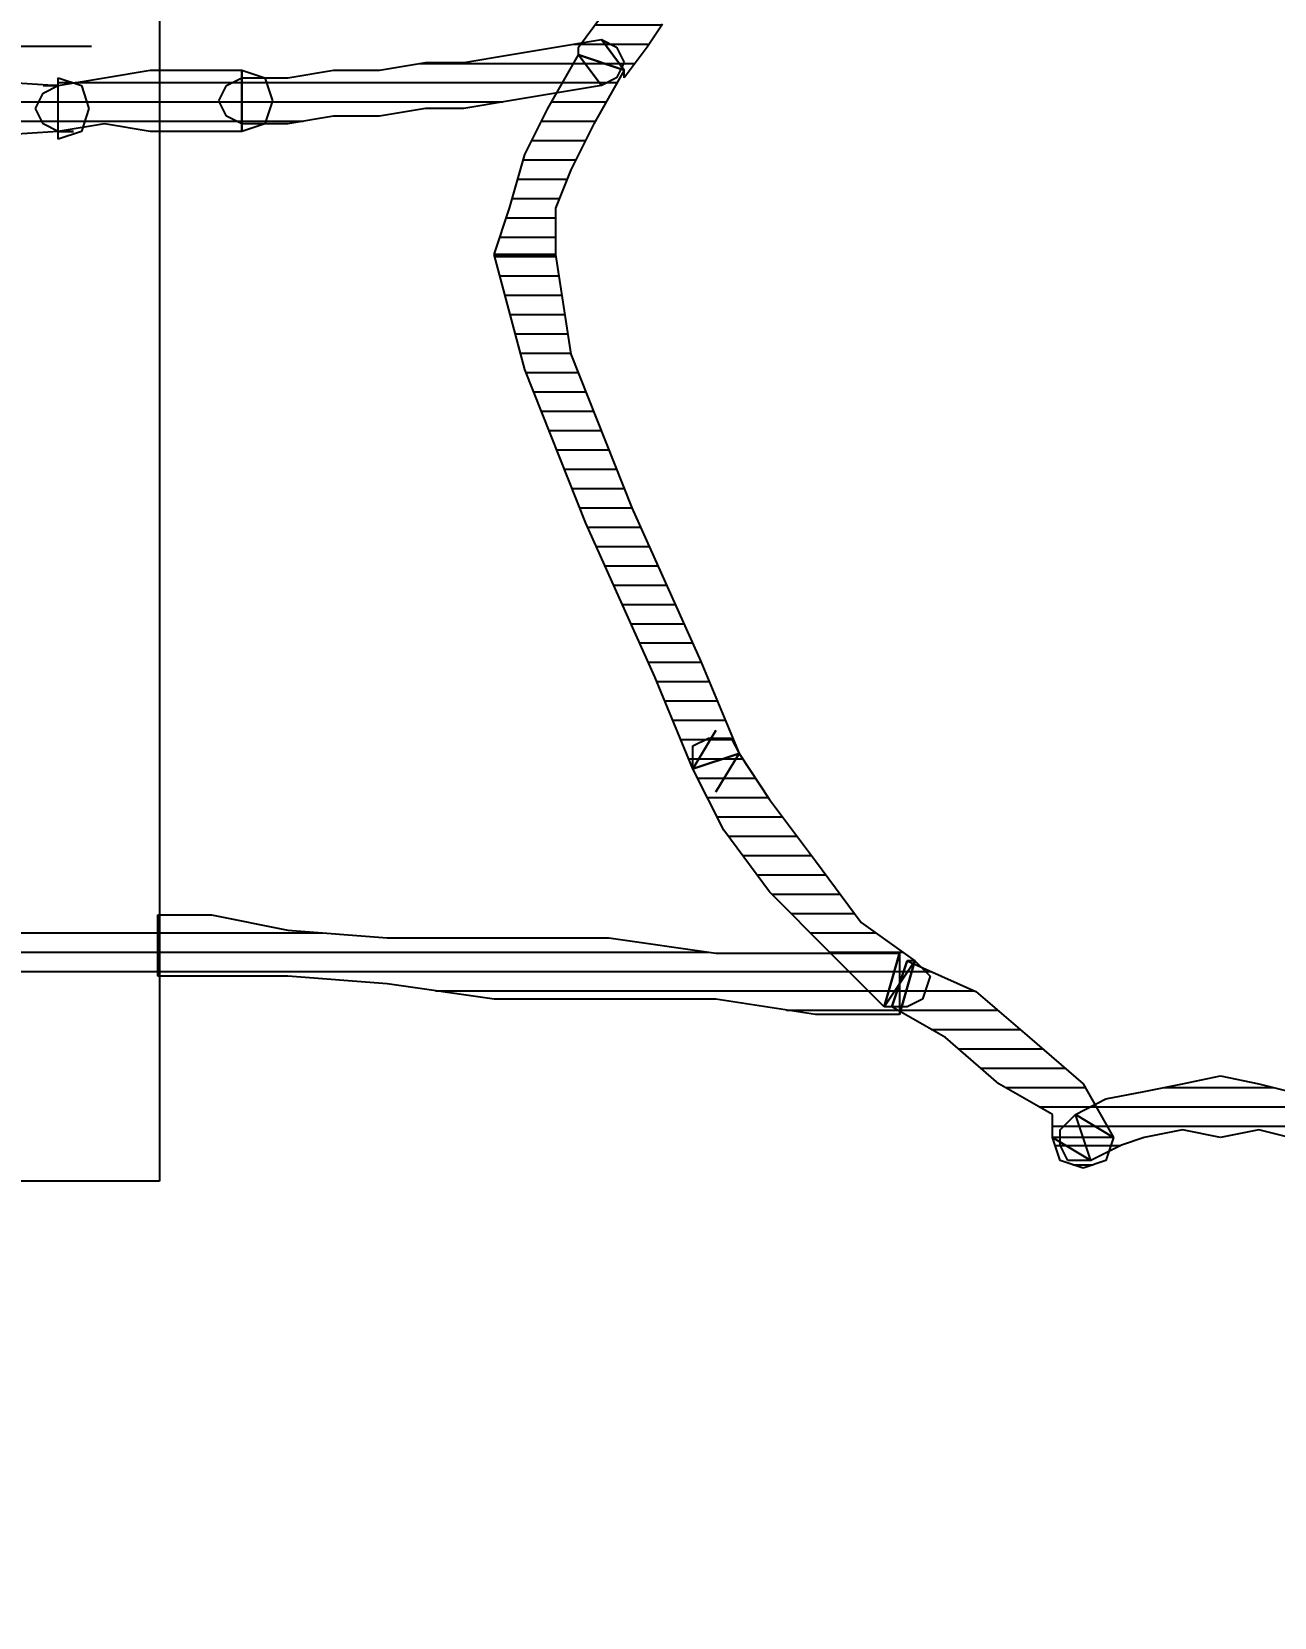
# Model space of a CAD drawing. Header units: millimetres. Extents: x 322668 to 332469, y 13187 to 20117.
# Drawn here: x 327602.6 to 327610.64, y 15727.98 to 15738.24 of the extents above; entities that cross this region are included whole.
import ezdxf

# ---------------------------------------------------------------- set-up
doc = ezdxf.new("R2010")
doc.units = ezdxf.units.MM
doc.header["$LTSCALE"] = 50
doc.header["$MEASUREMENT"] = 0
doc.header["$PDMODE"] = 3
doc.header["$PDSIZE"] = -0.5
doc.layers.get('0').update_dxf_attribs({"linetype": 'CONTINUOUS'})
doc.layers.get('DEFPOINTS').update_dxf_attribs({"linetype": 'CONTINUOUS'})
doc.layers.add('MIM_OLCU-DIS', color=1, linetype='CONTINUOUS')
doc.styles.add('OLCU', font='TSIMPLEX.SHX', dxfattribs={"width": 0.7})
doc.dimstyles.new('200-OLCU-DIŞ', dxfattribs={"dimtxt": 30, "dimasz": 10, "dimexe": 0, "dimexo": 0, "dimgap": 10, "dimtad": 1, "dimdec": 1, "dimdsep": 46, "dimtxsty": 'OLCU', "dimblk1": 'DOT', "dimblk2": 'DOT', "dimsah": 1, "dimcen": 0, "dimclrd": 7, "dimclre": 7, "dimclrt": 4, "dimadec": 0, "dimazin": 0, "dimtfac": 1, "dimtdec": 1, "dimtix": 1, "dimtmove": 2, "dimatfit": 3, "dimldrblk": 'DOT', "dimfxl": 0, "dimtolj": 1, "dimarcsym": 0})
pattern_1 = [(360, (-5108.51305, -673.59423), (1e-16, 0.125), [25])]

# ---------------------------------------------------------------- blocks, each defined once
blk = doc.blocks.new('_DOT')
at = {"color": 0, "linetype": 'ByBlock'}
blk.add_line((-0.5, 0), (-1, 0), dxfattribs=at)
at = {"color": 0, "linetype": 'ByBlock', "const_width": 0.5}
blk.add_lwpolyline([(-0.25, 0, 1), (0.25, 0, 1)], format="xyb", close=True, dxfattribs=at)
blk = doc.blocks.new('*D159')
at = {"layer": 'DEFPOINTS', "color": 0}
for p in [(329577.746, 18407.964, -57.501), (327588.544, 14892.995), (330092.587, 14892.995)]:
    blk.add_point(p, dxfattribs=at)
at = {"layer": 'MIM_OLCU-DIS', "color": 7, "lineweight": -2}
for p, q in [((330052.834, 18407.964), (330092.587, 18407.964)), ((330092.587, 18397.964), (330092.587, 14902.995)), ((330052.587, 14892.995), (330092.587, 14892.995))]:
    blk.add_line(p, q, dxfattribs=at)
at = {"layer": 'MIM_OLCU-DIS', "color": 7, "lineweight": -2, "xscale": 10, "yscale": 10, "zscale": 10}
for p, rotation in [((330092.587, 18407.964), 90), ((330092.587, 14892.995), 270)]:
    blk.add_blockref('_DOT', p, dxfattribs=dict(at, rotation=rotation))
at = {"layer": 'MIM_OLCU-DIS', "color": 4, "insert": (330067.587, 16650.479), "char_height": 30, "attachment_point": 5, "rotation": 90, "style": 'OLCU'}
blk.add_mtext('\\A1;3515', dxfattribs=at)
blk = doc.blocks.new('by')
at = {"ltscale": 30}
h = blk.add_hatch(dxfattribs=at)
h.set_pattern_fill('DC_LINES', color=256, scale=0.1, style=0)
h.set_pattern_definition(pattern_1)
edge = h.paths.add_edge_path(flags=0)
edge.add_line((6390.068, 2203.645), (6390.068, 2203.695))
edge.add_line((6390.068, 2203.695), (6390.217, 2203.894))
edge.add_line((6390.217, 2203.894), (6390.414, 2204.043))
edge.add_line((6390.414, 2204.043), (6390.513, 2204.192))
edge.add_line((6390.513, 2204.192), (6390.661, 2204.341))
edge.add_line((6390.661, 2204.341), (6390.859, 2204.142))
edge.add_line((6390.859, 2204.142), (6390.809, 2203.993))
edge.add_line((6390.809, 2203.993), (6390.612, 2203.844))
edge.add_line((6390.612, 2203.844), (6390.513, 2203.695))
edge.add_line((6390.513, 2203.695), (6390.365, 2203.496))
edge.add_line((6390.365, 2203.496), (6390.365, 2203.546))
h = blk.add_hatch(dxfattribs=at)
h.set_pattern_fill('DC_LINES', color=256, scale=0.1, style=0)
h.set_pattern_definition(pattern_1)
edge = h.paths.add_edge_path(flags=0)
edge.add_line((6390.068, 2203.645), (6390.217, 2203.447))
edge.add_line((6390.217, 2203.447), (6389.92, 2203.397))
edge.add_line((6389.92, 2203.397), (6389.623, 2203.347))
edge.add_line((6389.623, 2203.347), (6389.326, 2203.298))
edge.add_line((6389.326, 2203.298), (6389.078, 2203.298))
edge.add_line((6389.078, 2203.298), (6388.781, 2203.248))
edge.add_line((6388.781, 2203.248), (6388.484, 2203.248))
edge.add_line((6388.484, 2203.248), (6388.187, 2203.198))
edge.add_line((6388.187, 2203.198), (6387.89, 2203.198))
edge.add_line((6387.89, 2203.198), (6387.89, 2203.496))
edge.add_line((6387.89, 2203.496), (6388.187, 2203.496))
edge.add_line((6388.187, 2203.496), (6388.484, 2203.546))
edge.add_line((6388.484, 2203.546), (6388.781, 2203.546))
edge.add_line((6388.781, 2203.546), (6389.078, 2203.596))
edge.add_line((6389.078, 2203.596), (6389.326, 2203.596))
edge.add_line((6389.326, 2203.596), (6389.623, 2203.645))
edge.add_line((6389.623, 2203.645), (6389.92, 2203.695))
edge.add_line((6389.92, 2203.695), (6390.217, 2203.745))
edge.add_line((6390.217, 2203.745), (6390.365, 2203.546))
edge.add_line((6390.365, 2203.546), (6390.217, 2203.745))
edge.add_line((6390.217, 2203.745), (6390.315, 2203.695))
edge.add_line((6390.315, 2203.695), (6390.365, 2203.596))
edge.add_line((6390.365, 2203.596), (6390.315, 2203.496))
edge.add_line((6390.315, 2203.496), (6390.217, 2203.447))
h = blk.add_hatch(dxfattribs=at)
h.set_pattern_fill('DC_LINES', color=256, scale=0.1, style=0)
h.set_pattern_definition(pattern_1)
edge = h.paths.add_edge_path(flags=0)
edge.add_line((6390.068, 2203.645), (6390.217, 2203.447))
edge.add_line((6390.217, 2203.447), (6389.92, 2203.397))
edge.add_line((6389.92, 2203.397), (6389.623, 2203.347))
edge.add_line((6389.623, 2203.347), (6389.326, 2203.298))
edge.add_line((6389.326, 2203.298), (6389.078, 2203.298))
edge.add_line((6389.078, 2203.298), (6388.781, 2203.248))
edge.add_line((6388.781, 2203.248), (6388.484, 2203.248))
edge.add_line((6388.484, 2203.248), (6388.187, 2203.198))
edge.add_line((6388.187, 2203.198), (6387.89, 2203.198))
edge.add_line((6387.89, 2203.198), (6387.89, 2203.496))
edge.add_line((6387.89, 2203.496), (6388.187, 2203.496))
edge.add_line((6388.187, 2203.496), (6388.484, 2203.546))
edge.add_line((6388.484, 2203.546), (6388.781, 2203.546))
edge.add_line((6388.781, 2203.546), (6389.078, 2203.596))
edge.add_line((6389.078, 2203.596), (6389.326, 2203.596))
edge.add_line((6389.326, 2203.596), (6389.623, 2203.645))
edge.add_line((6389.623, 2203.645), (6389.92, 2203.695))
edge.add_line((6389.92, 2203.695), (6390.217, 2203.745))
edge.add_line((6390.217, 2203.745), (6390.365, 2203.546))
edge.add_line((6390.365, 2203.546), (6390.217, 2203.745))
edge.add_line((6390.217, 2203.745), (6390.315, 2203.695))
edge.add_line((6390.315, 2203.695), (6390.365, 2203.596))
edge.add_line((6390.365, 2203.596), (6390.315, 2203.496))
edge.add_line((6390.315, 2203.496), (6390.217, 2203.447))
h = blk.add_hatch(dxfattribs=at)
h.set_pattern_fill('DC_LINES', color=256, scale=0.1, style=0)
h.set_pattern_definition(pattern_1)
edge = h.paths.add_edge_path(flags=0)
edge.add_line((6389.523, 2202.354), (6389.623, 2202.652))
edge.add_line((6389.623, 2202.652), (6389.721, 2203))
edge.add_line((6389.721, 2203), (6389.87, 2203.298))
edge.add_line((6389.87, 2203.298), (6390.068, 2203.645))
edge.add_line((6390.068, 2203.645), (6390.365, 2203.546))
edge.add_line((6390.365, 2203.546), (6390.167, 2203.198))
edge.add_line((6390.167, 2203.198), (6390.018, 2202.9))
edge.add_line((6390.018, 2202.9), (6389.92, 2202.652))
edge.add_line((6389.92, 2202.652), (6389.92, 2202.354))
h = blk.add_hatch(dxfattribs=at)
h.set_pattern_fill('DC_LINES', color=256, scale=0.1, style=0)
h.set_pattern_definition(pattern_1)
edge = h.paths.add_edge_path(flags=0)
edge.add_line((6389.523, 2202.354), (6389.623, 2202.652))
edge.add_line((6389.623, 2202.652), (6389.721, 2203))
edge.add_line((6389.721, 2203), (6389.87, 2203.298))
edge.add_line((6389.87, 2203.298), (6390.068, 2203.645))
edge.add_line((6390.068, 2203.645), (6390.365, 2203.546))
edge.add_line((6390.365, 2203.546), (6390.167, 2203.198))
edge.add_line((6390.167, 2203.198), (6390.018, 2202.9))
edge.add_line((6390.018, 2202.9), (6389.92, 2202.652))
edge.add_line((6389.92, 2202.652), (6389.92, 2202.354))
h = blk.add_hatch(dxfattribs=at)
h.set_pattern_fill('DC_LINES', color=256, scale=0.1, style=0)
h.set_pattern_definition(pattern_1)
edge = h.paths.add_edge_path(flags=0)
edge.add_line((6389.523, 2202.354), (6389.623, 2202.652))
edge.add_line((6389.623, 2202.652), (6389.721, 2203))
edge.add_line((6389.721, 2203), (6389.87, 2203.298))
edge.add_line((6389.87, 2203.298), (6390.068, 2203.645))
edge.add_line((6390.068, 2203.645), (6390.365, 2203.546))
edge.add_line((6390.365, 2203.546), (6390.167, 2203.198))
edge.add_line((6390.167, 2203.198), (6390.018, 2202.9))
edge.add_line((6390.018, 2202.9), (6389.92, 2202.652))
edge.add_line((6389.92, 2202.652), (6389.92, 2202.354))
h = blk.add_hatch(dxfattribs=at)
h.set_pattern_fill('DC_LINES', color=256, scale=0.1, style=0)
h.set_pattern_definition(pattern_1)
edge = h.paths.add_edge_path(flags=0)
edge.add_line((6386.703, 2203.149), (6385.912, 2203.099))
edge.add_line((6385.912, 2203.099), (6385.17, 2203.099))
edge.add_line((6385.17, 2203.099), (6384.477, 2203.099))
edge.add_line((6384.477, 2203.099), (6383.884, 2203.099))
edge.add_line((6383.884, 2203.099), (6383.339, 2203.149))
edge.add_line((6383.339, 2203.149), (6382.894, 2203.149))
edge.add_line((6382.894, 2203.149), (6382.548, 2203.149))
edge.add_line((6382.548, 2203.149), (6382.349, 2203.198))
edge.add_line((6382.349, 2203.198), (6382.349, 2203.496))
edge.add_line((6382.349, 2203.496), (6382.548, 2203.546))
edge.add_line((6382.548, 2203.546), (6382.894, 2203.546))
edge.add_line((6382.894, 2203.546), (6383.339, 2203.546))
edge.add_line((6383.339, 2203.546), (6383.884, 2203.496))
edge.add_line((6383.884, 2203.496), (6384.477, 2203.496))
edge.add_line((6384.477, 2203.496), (6385.17, 2203.496))
edge.add_line((6385.17, 2203.496), (6385.912, 2203.496))
edge.add_line((6385.912, 2203.496), (6386.703, 2203.447))
edge.add_line((6386.703, 2203.447), (6386.703, 2203.496))
edge.add_line((6386.703, 2203.496), (6386.852, 2203.447))
edge.add_line((6386.852, 2203.447), (6386.901, 2203.298))
edge.add_line((6386.901, 2203.298), (6386.852, 2203.149))
edge.add_line((6386.852, 2203.149), (6386.703, 2203.099))
h = blk.add_hatch(dxfattribs=at)
h.set_pattern_fill('DC_LINES', color=256, scale=0.1, style=0)
h.set_pattern_definition(pattern_1)
edge = h.paths.add_edge_path(flags=0)
edge.add_line((6386.604, 2203.447), (6386.703, 2203.447))
edge.add_line((6386.703, 2203.447), (6387.001, 2203.496))
edge.add_line((6387.001, 2203.496), (6387.297, 2203.546))
edge.add_line((6387.297, 2203.546), (6387.593, 2203.546))
edge.add_line((6387.593, 2203.546), (6387.89, 2203.546))
edge.add_line((6387.89, 2203.546), (6387.89, 2203.149))
edge.add_line((6387.89, 2203.149), (6387.593, 2203.149))
edge.add_line((6387.593, 2203.149), (6387.297, 2203.149))
edge.add_line((6387.297, 2203.149), (6387.001, 2203.198))
edge.add_line((6387.001, 2203.198), (6386.703, 2203.149))
edge.add_line((6386.703, 2203.149), (6386.802, 2203.149))
edge.add_line((6386.802, 2203.149), (6386.703, 2203.149))
edge.add_line((6386.703, 2203.149), (6386.604, 2203.198))
edge.add_line((6386.604, 2203.198), (6386.555, 2203.298))
edge.add_line((6386.555, 2203.298), (6386.604, 2203.397))
edge.add_line((6386.604, 2203.397), (6386.703, 2203.447))
h = blk.add_hatch(dxfattribs=at)
h.set_pattern_fill('DC_LINES', color=256, scale=0.1, style=0)
h.set_pattern_definition(pattern_1)
edge = h.paths.add_edge_path(flags=0)
edge.add_line((6387.89, 2203.198), (6387.89, 2203.149))
edge.add_line((6387.89, 2203.149), (6387.593, 2203.149))
edge.add_line((6387.593, 2203.149), (6387.297, 2203.149))
edge.add_line((6387.297, 2203.149), (6387.001, 2203.198))
edge.add_line((6387.001, 2203.198), (6386.703, 2203.149))
edge.add_line((6386.703, 2203.149), (6386.703, 2203.447))
edge.add_line((6386.703, 2203.447), (6387.001, 2203.496))
edge.add_line((6387.001, 2203.496), (6387.297, 2203.546))
edge.add_line((6387.297, 2203.546), (6387.593, 2203.546))
edge.add_line((6387.593, 2203.546), (6387.89, 2203.546))
edge.add_line((6387.89, 2203.546), (6387.89, 2203.496))
edge.add_line((6387.89, 2203.496), (6387.89, 2203.546))
edge.add_line((6387.89, 2203.546), (6388.039, 2203.496))
edge.add_line((6388.039, 2203.496), (6388.089, 2203.347))
edge.add_line((6388.089, 2203.347), (6388.039, 2203.198))
edge.add_line((6388.039, 2203.198), (6387.89, 2203.149))
h = blk.add_hatch(dxfattribs=at)
h.set_pattern_fill('DC_LINES', color=256, scale=0.1, style=0)
h.set_pattern_definition(pattern_1)
edge = h.paths.add_edge_path(flags=0)
edge.add_line((6390.809, 2199.026), (6390.562, 2199.622))
edge.add_line((6390.562, 2199.622), (6390.117, 2200.615))
edge.add_line((6390.117, 2200.615), (6389.721, 2201.609))
edge.add_line((6389.721, 2201.609), (6389.523, 2202.354))
edge.add_line((6389.523, 2202.354), (6389.92, 2202.354))
edge.add_line((6389.92, 2202.354), (6390.018, 2201.708))
edge.add_line((6390.018, 2201.708), (6390.414, 2200.714))
edge.add_line((6390.414, 2200.714), (6390.859, 2199.721))
edge.add_line((6390.859, 2199.721), (6391.107, 2199.125))
h = blk.add_hatch(dxfattribs=at)
h.set_pattern_fill('DC_LINES', color=256, scale=0.1, style=0)
h.set_pattern_definition(pattern_1)
edge = h.paths.add_edge_path(flags=0)
edge.add_line((6390.809, 2199.026), (6390.562, 2199.622))
edge.add_line((6390.562, 2199.622), (6390.117, 2200.615))
edge.add_line((6390.117, 2200.615), (6389.721, 2201.609))
edge.add_line((6389.721, 2201.609), (6389.523, 2202.354))
edge.add_line((6389.523, 2202.354), (6389.92, 2202.354))
edge.add_line((6389.92, 2202.354), (6390.018, 2201.708))
edge.add_line((6390.018, 2201.708), (6390.414, 2200.714))
edge.add_line((6390.414, 2200.714), (6390.859, 2199.721))
edge.add_line((6390.859, 2199.721), (6391.107, 2199.125))
h = blk.add_hatch(dxfattribs=at)
h.set_pattern_fill('DC_LINES', color=256, scale=0.1, style=0)
h.set_pattern_definition(pattern_1)
edge = h.paths.add_edge_path(flags=0)
edge.add_line((6390.958, 2198.877), (6391.107, 2199.125))
edge.add_line((6391.107, 2199.125), (6391.304, 2198.827))
edge.add_line((6391.304, 2198.827), (6391.601, 2198.43))
edge.add_line((6391.601, 2198.43), (6391.898, 2198.032))
edge.add_line((6391.898, 2198.032), (6392.245, 2197.784))
edge.add_line((6392.245, 2197.784), (6392.047, 2197.486))
edge.add_line((6392.047, 2197.486), (6391.7, 2197.833))
edge.add_line((6391.7, 2197.833), (6391.304, 2198.231))
edge.add_line((6391.304, 2198.231), (6391.008, 2198.628))
edge.add_line((6391.008, 2198.628), (6390.809, 2199.026))
edge.add_line((6390.809, 2199.026), (6390.958, 2199.274))
edge.add_line((6390.958, 2199.274), (6390.809, 2199.026))
edge.add_line((6390.809, 2199.026), (6390.809, 2199.175))
edge.add_line((6390.809, 2199.175), (6390.909, 2199.224))
edge.add_line((6390.909, 2199.224), (6391.057, 2199.224))
edge.add_line((6391.057, 2199.224), (6391.107, 2199.125))
h = blk.add_hatch(dxfattribs=at)
h.set_pattern_fill('DC_LINES', color=256, scale=0.1, style=0)
h.set_pattern_definition(pattern_1)
edge = h.paths.add_edge_path(flags=0)
edge.add_line((6392.096, 2197.486), (6392.047, 2197.486))
edge.add_line((6392.047, 2197.486), (6391.7, 2197.833))
edge.add_line((6391.7, 2197.833), (6391.304, 2198.231))
edge.add_line((6391.304, 2198.231), (6391.008, 2198.628))
edge.add_line((6391.008, 2198.628), (6390.809, 2199.026))
edge.add_line((6390.809, 2199.026), (6391.107, 2199.125))
edge.add_line((6391.107, 2199.125), (6391.304, 2198.827))
edge.add_line((6391.304, 2198.827), (6391.601, 2198.43))
edge.add_line((6391.601, 2198.43), (6391.898, 2198.032))
edge.add_line((6391.898, 2198.032), (6392.245, 2197.784))
edge.add_line((6392.245, 2197.784), (6392.195, 2197.784))
h = blk.add_hatch(dxfattribs=at)
h.set_pattern_fill('DC_LINES', color=256, scale=0.1, style=0)
h.set_pattern_definition(pattern_1)
edge = h.paths.add_edge_path(flags=0)
edge.add_line((6392.145, 2197.833), (6392.047, 2197.486))
edge.add_line((6392.047, 2197.486), (6391.7, 2197.833))
edge.add_line((6391.7, 2197.833), (6391.304, 2198.231))
edge.add_line((6391.304, 2198.231), (6391.008, 2198.628))
edge.add_line((6391.008, 2198.628), (6390.809, 2199.026))
edge.add_line((6390.809, 2199.026), (6391.107, 2199.125))
edge.add_line((6391.107, 2199.125), (6391.304, 2198.827))
edge.add_line((6391.304, 2198.827), (6391.601, 2198.43))
edge.add_line((6391.601, 2198.43), (6391.898, 2198.032))
edge.add_line((6391.898, 2198.032), (6392.245, 2197.784))
edge.add_line((6392.245, 2197.784), (6392.145, 2197.436))
edge.add_line((6392.145, 2197.436), (6392.245, 2197.784))
edge.add_line((6392.245, 2197.784), (6392.343, 2197.684))
edge.add_line((6392.343, 2197.684), (6392.294, 2197.535))
edge.add_line((6392.294, 2197.535), (6392.195, 2197.486))
edge.add_line((6392.195, 2197.486), (6392.047, 2197.486))
h = blk.add_hatch(dxfattribs=at)
h.set_pattern_fill('DC_LINES', color=256, scale=0.1, style=0)
h.set_pattern_definition(pattern_1)
edge = h.paths.add_edge_path(flags=0)
edge.add_line((6385.615, 2198.082), (6385.912, 2198.082))
edge.add_line((6385.912, 2198.082), (6386.209, 2198.032))
edge.add_line((6386.209, 2198.032), (6386.456, 2198.082))
edge.add_line((6386.456, 2198.082), (6386.703, 2198.082))
edge.add_line((6386.703, 2198.082), (6386.901, 2198.082))
edge.add_line((6386.901, 2198.082), (6387.099, 2198.082))
edge.add_line((6387.099, 2198.082), (6387.248, 2198.082))
edge.add_line((6387.248, 2198.082), (6387.346, 2198.082))
edge.add_line((6387.346, 2198.082), (6387.346, 2197.684))
edge.add_line((6387.346, 2197.684), (6387.248, 2197.684))
edge.add_line((6387.248, 2197.684), (6387.099, 2197.684))
edge.add_line((6387.099, 2197.684), (6386.901, 2197.684))
edge.add_line((6386.901, 2197.684), (6386.703, 2197.684))
edge.add_line((6386.703, 2197.684), (6386.456, 2197.684))
edge.add_line((6386.456, 2197.684), (6386.209, 2197.734))
edge.add_line((6386.209, 2197.734), (6385.912, 2197.784))
edge.add_line((6385.912, 2197.784), (6385.615, 2197.784))
edge.add_line((6385.615, 2197.784), (6385.615, 2197.734))
edge.add_line((6385.615, 2197.734), (6385.467, 2197.784))
edge.add_line((6385.467, 2197.784), (6385.417, 2197.933))
edge.add_line((6385.417, 2197.933), (6385.467, 2198.082))
edge.add_line((6385.467, 2198.082), (6385.615, 2198.131))
h = blk.add_hatch(dxfattribs=at)
h.set_pattern_fill('DC_LINES', color=256, scale=0.1, style=0)
h.set_pattern_definition(pattern_1)
edge = h.paths.add_edge_path(flags=0)
edge.add_line((6387.346, 2198.082), (6387.693, 2198.082))
edge.add_line((6387.693, 2198.082), (6388.187, 2197.982))
edge.add_line((6388.187, 2197.982), (6388.831, 2197.933))
edge.add_line((6388.831, 2197.933), (6389.523, 2197.933))
edge.add_line((6389.523, 2197.933), (6390.265, 2197.933))
edge.add_line((6390.265, 2197.933), (6390.958, 2197.833))
edge.add_line((6390.958, 2197.833), (6391.601, 2197.833))
edge.add_line((6391.601, 2197.833), (6392.145, 2197.833))
edge.add_line((6392.145, 2197.833), (6392.145, 2197.436))
edge.add_line((6392.145, 2197.436), (6391.601, 2197.436))
edge.add_line((6391.601, 2197.436), (6390.958, 2197.535))
edge.add_line((6390.958, 2197.535), (6390.265, 2197.535))
edge.add_line((6390.265, 2197.535), (6389.523, 2197.535))
edge.add_line((6389.523, 2197.535), (6388.831, 2197.635))
edge.add_line((6388.831, 2197.635), (6388.187, 2197.684))
edge.add_line((6388.187, 2197.684), (6387.693, 2197.684))
edge.add_line((6387.693, 2197.684), (6387.346, 2197.684))
h = blk.add_hatch(dxfattribs=at)
h.set_pattern_fill('DC_LINES', color=256, scale=0.1, style=0)
h.set_pattern_definition(pattern_1)
edge = h.paths.add_edge_path(flags=0)
edge.add_line((6392.245, 2197.784), (6392.195, 2197.784))
edge.add_line((6392.195, 2197.784), (6392.64, 2197.585))
edge.add_line((6392.64, 2197.585), (6392.987, 2197.287))
edge.add_line((6392.987, 2197.287), (6393.333, 2196.989))
edge.add_line((6393.333, 2196.989), (6393.531, 2196.641))
edge.add_line((6393.531, 2196.641), (6393.135, 2196.641))
edge.add_line((6393.135, 2196.641), (6393.135, 2196.79))
edge.add_line((6393.135, 2196.79), (6392.789, 2196.989))
edge.add_line((6392.789, 2196.989), (6392.442, 2197.287))
edge.add_line((6392.442, 2197.287), (6392.096, 2197.486))
edge.add_line((6392.096, 2197.486), (6392.047, 2197.486))
h = blk.add_hatch(dxfattribs=at)
h.set_pattern_fill('DC_LINES', color=256, scale=0.1, style=0)
h.set_pattern_definition(pattern_1)
edge = h.paths.add_edge_path(flags=0)
edge.add_line((6393.383, 2196.492), (6393.135, 2196.641))
edge.add_line((6393.135, 2196.641), (6393.135, 2196.79))
edge.add_line((6393.135, 2196.79), (6392.789, 2196.989))
edge.add_line((6392.789, 2196.989), (6392.442, 2197.287))
edge.add_line((6392.442, 2197.287), (6392.096, 2197.486))
edge.add_line((6392.096, 2197.486), (6392.195, 2197.784))
edge.add_line((6392.195, 2197.784), (6392.64, 2197.585))
edge.add_line((6392.64, 2197.585), (6392.987, 2197.287))
edge.add_line((6392.987, 2197.287), (6393.333, 2196.989))
edge.add_line((6393.333, 2196.989), (6393.531, 2196.641))
edge.add_line((6393.531, 2196.641), (6393.284, 2196.79))
edge.add_line((6393.284, 2196.79), (6393.531, 2196.641))
edge.add_line((6393.531, 2196.641), (6393.481, 2196.492))
edge.add_line((6393.481, 2196.492), (6393.333, 2196.443))
edge.add_line((6393.333, 2196.443), (6393.184, 2196.492))
edge.add_line((6393.184, 2196.492), (6393.135, 2196.641))
h = blk.add_hatch(dxfattribs=at)
h.set_pattern_fill('DC_LINES', color=256, scale=0.1, style=0)
h.set_pattern_definition(pattern_1)
edge = h.paths.add_edge_path(flags=0)
edge.add_line((6393.531, 2196.641), (6393.284, 2196.79))
edge.add_line((6393.284, 2196.79), (6393.481, 2196.89))
edge.add_line((6393.481, 2196.89), (6393.729, 2196.939))
edge.add_line((6393.729, 2196.939), (6393.976, 2196.989))
edge.add_line((6393.976, 2196.989), (6394.223, 2197.039))
edge.add_line((6394.223, 2197.039), (6394.471, 2196.989))
edge.add_line((6394.471, 2196.989), (6394.669, 2196.939))
edge.add_line((6394.669, 2196.939), (6394.916, 2196.89))
edge.add_line((6394.916, 2196.89), (6395.164, 2196.84))
edge.add_line((6395.164, 2196.84), (6395.064, 2196.542))
edge.add_line((6395.064, 2196.542), (6394.916, 2196.592))
edge.add_line((6394.916, 2196.592), (6394.669, 2196.641))
edge.add_line((6394.669, 2196.641), (6394.471, 2196.691))
edge.add_line((6394.471, 2196.691), (6394.223, 2196.641))
edge.add_line((6394.223, 2196.641), (6393.976, 2196.691))
edge.add_line((6393.976, 2196.691), (6393.729, 2196.641))
edge.add_line((6393.729, 2196.641), (6393.581, 2196.592))
edge.add_line((6393.581, 2196.592), (6393.383, 2196.492))
edge.add_line((6393.383, 2196.492), (6393.135, 2196.641))
edge.add_line((6393.135, 2196.641), (6393.383, 2196.492))
edge.add_line((6393.383, 2196.492), (6393.234, 2196.492))
edge.add_line((6393.234, 2196.492), (6393.184, 2196.592))
edge.add_line((6393.184, 2196.592), (6393.184, 2196.691))
edge.add_line((6393.184, 2196.691), (6393.284, 2196.79))
h = blk.add_hatch(dxfattribs=at)
h.set_pattern_fill('DC_LINES', color=256, scale=0.1, style=0)
h.set_pattern_definition(pattern_1)
edge = h.paths.add_edge_path(flags=0)
edge.add_line((6395.114, 2196.492), (6395.064, 2196.542))
edge.add_line((6395.064, 2196.542), (6394.916, 2196.592))
edge.add_line((6394.916, 2196.592), (6394.669, 2196.641))
edge.add_line((6394.669, 2196.641), (6394.471, 2196.691))
edge.add_line((6394.471, 2196.691), (6394.223, 2196.641))
edge.add_line((6394.223, 2196.641), (6393.976, 2196.691))
edge.add_line((6393.976, 2196.691), (6393.729, 2196.641))
edge.add_line((6393.729, 2196.641), (6393.581, 2196.592))
edge.add_line((6393.581, 2196.592), (6393.383, 2196.492))
edge.add_line((6393.383, 2196.492), (6393.284, 2196.79))
edge.add_line((6393.284, 2196.79), (6393.481, 2196.89))
edge.add_line((6393.481, 2196.89), (6393.729, 2196.939))
edge.add_line((6393.729, 2196.939), (6393.976, 2196.989))
edge.add_line((6393.976, 2196.989), (6394.223, 2197.039))
edge.add_line((6394.223, 2197.039), (6394.471, 2196.989))
edge.add_line((6394.471, 2196.989), (6394.669, 2196.939))
edge.add_line((6394.669, 2196.939), (6394.916, 2196.89))
edge.add_line((6394.916, 2196.89), (6395.164, 2196.84))
edge.add_line((6395.164, 2196.84), (6395.114, 2196.89))
edge.add_line((6395.114, 2196.89), (6395.164, 2196.84))
edge.add_line((6395.164, 2196.84), (6395.262, 2196.741))
edge.add_line((6395.262, 2196.741), (6395.262, 2196.641))
edge.add_line((6395.262, 2196.641), (6395.213, 2196.542))
edge.add_line((6395.213, 2196.542), (6395.064, 2196.542))
for p, q in [((6390.068, 2203.695, -4.505), (6390.217, 2203.894, -4.505)), ((6390.612, 2203.844, -4.505), (6390.513, 2203.695, -4.505)), ((6380.074, 2203.701, -4.505), (6386.918, 2203.701, -4.505)), ((6389.326, 2203.596, -4.505), (6389.623, 2203.645, -4.505)), ((6389.326, 2203.596, -4.505), (6389.623, 2203.645, -4.505)), ((6389.623, 2203.645, -4.505), (6389.92, 2203.695, -4.505)), ((6389.623, 2203.645, -4.505), (6389.92, 2203.695, -4.505)), ((6389.87, 2203.298, -4.505), (6390.068, 2203.645, -4.505)), ((6389.87, 2203.298, -4.505), (6390.068, 2203.645, -4.505)), ((6389.87, 2203.298, -4.505), (6390.068, 2203.645, -4.505)), ((6389.92, 2203.695, -4.505), (6390.217, 2203.745, -4.505)), ((6389.92, 2203.695, -4.505), (6390.217, 2203.745, -4.505)), ((6390.068, 2203.645, -4.505), (6390.068, 2203.695, -4.505)), ((6390.068, 2203.645, -4.505), (6390.217, 2203.447, -4.505)), ((6390.217, 2203.447, -4.505), (6390.068, 2203.645, -4.505)), ((6390.068, 2203.645, -4.505), (6390.068, 2203.645, -4.505)), ((6390.068, 2203.645, -4.505), (6390.217, 2203.447, -4.505)), ((6390.217, 2203.447, -4.505), (6390.068, 2203.645, -4.505)), ((6390.068, 2203.645, -4.505), (6390.068, 2203.645, -4.505)), ((6390.365, 2203.546, -4.505), (6390.068, 2203.645, -4.505)), ((6390.068, 2203.645, -4.505), (6390.068, 2203.645, -4.505)), ((6390.068, 2203.645, -4.505), (6390.365, 2203.546, -4.505)), ((6390.068, 2203.645, -4.505), (6390.365, 2203.546, -4.505)), ((6390.068, 2203.645, -4.505), (6390.365, 2203.546, -4.505)), ((6390.217, 2203.745, -4.505), (6390.365, 2203.546, -4.505)), ((6390.365, 2203.546, -4.505), (6390.217, 2203.745, -4.505)), ((6390.217, 2203.745, -4.505), (6390.315, 2203.695, -4.505)), ((6390.217, 2203.745, -4.505), (6390.365, 2203.546, -4.505)), ((6390.365, 2203.546, -4.505), (6390.217, 2203.745, -4.505)), ((6390.217, 2203.745, -4.505), (6390.315, 2203.695, -4.505)), ((6390.315, 2203.695, -4.505), (6390.365, 2203.596, -4.505)), ((6390.315, 2203.695, -4.505), (6390.365, 2203.596, -4.505)), ((6390.513, 2203.695, -4.505), (6390.365, 2203.496, -4.505)), ((6387.001, 2203.496, -4.505), (6387.297, 2203.546, -4.505)), ((6387.001, 2203.496, -4.505), (6387.297, 2203.546, -4.505)), ((6387.297, 2203.546, -4.505), (6387.593, 2203.546, -4.505)), ((6387.297, 2203.546, -4.505), (6387.593, 2203.546, -4.505)), ((6387.593, 2203.546, -4.505), (6387.89, 2203.546, -4.505)), ((6387.593, 2203.546, -4.505), (6387.89, 2203.546, -4.505)), ((6387.89, 2203.546, -4.505), (6387.89, 2203.496, -4.505)), ((6387.89, 2203.496, -4.505), (6387.89, 2203.546, -4.505)), ((6387.89, 2203.546, -4.505), (6388.039, 2203.496, -4.505)), ((6387.89, 2203.546, -4.505), (6387.89, 2203.149, -4.505)), ((6388.187, 2203.496, -4.505), (6388.484, 2203.546, -4.505)), ((6388.187, 2203.496, -4.505), (6388.484, 2203.546, -4.505)), ((6388.484, 2203.546, -4.505), (6388.781, 2203.546, -4.505)), ((6388.484, 2203.546, -4.505), (6388.781, 2203.546, -4.505)), ((6388.781, 2203.546, -4.505), (6389.078, 2203.596, -4.505)), ((6388.781, 2203.546, -4.505), (6389.078, 2203.596, -4.505)), ((6389.078, 2203.596, -4.505), (6389.326, 2203.596, -4.505)), ((6389.078, 2203.596, -4.505), (6389.326, 2203.596, -4.505)), ((6390.365, 2203.546, -4.505), (6390.167, 2203.198, -4.505)), ((6390.365, 2203.546, -4.505), (6390.167, 2203.198, -4.505)), ((6390.365, 2203.546, -4.505), (6390.167, 2203.198, -4.505)), ((6390.365, 2203.596, -4.505), (6390.315, 2203.496, -4.505)), ((6390.365, 2203.596, -4.505), (6390.315, 2203.496, -4.505)), ((6390.365, 2203.496, -4.505), (6390.365, 2203.546, -4.505)), ((6385.912, 2203.496, -4.505), (6386.703, 2203.447, -4.505)), ((6386.604, 2203.447, -4.505), (6386.703, 2203.447, -4.505)), ((6386.604, 2203.397, -4.505), (6386.703, 2203.447, -4.505)), ((6386.703, 2203.447, -4.505), (6386.604, 2203.447, -4.505)), ((6386.604, 2203.447, -4.505), (6386.604, 2203.447, -4.505)), ((6386.703, 2203.447, -4.505), (6386.703, 2203.496, -4.505)), ((6386.703, 2203.496, -4.505), (6386.852, 2203.447, -4.505)), ((6386.703, 2203.447, -4.505), (6387.001, 2203.496, -4.505)), ((6386.703, 2203.447, -4.505), (6387.001, 2203.496, -4.505)), ((6386.703, 2203.447, -4.505), (6386.703, 2203.447, -4.505)), ((6386.703, 2203.149, -4.505), (6386.703, 2203.447, -4.505)), ((6386.852, 2203.447, -4.505), (6386.901, 2203.298, -4.505)), ((6387.742, 2203.347, -4.505), (6387.792, 2203.447, -4.505)), ((6387.792, 2203.447, -4.505), (6387.89, 2203.496, -4.505)), ((6387.89, 2203.198, -4.505), (6387.89, 2203.496, -4.505)), ((6387.89, 2203.496, -4.505), (6388.187, 2203.496, -4.505)), ((6387.89, 2203.198, -4.505), (6387.89, 2203.496, -4.505)), ((6387.89, 2203.496, -4.505), (6388.187, 2203.496, -4.505)), ((6387.89, 2203.496, -4.505), (6387.89, 2203.198, -4.505)), ((6388.039, 2203.496, -4.505), (6388.089, 2203.347, -4.505)), ((6390.217, 2203.447, -4.505), (6389.92, 2203.397, -4.505)), ((6390.217, 2203.447, -4.505), (6389.92, 2203.397, -4.505)), ((6390.315, 2203.496, -4.505), (6390.217, 2203.447, -4.505)), ((6390.315, 2203.496, -4.505), (6390.217, 2203.447, -4.505)), ((6386.555, 2203.298, -4.505), (6386.604, 2203.397, -4.505)), ((6387.792, 2203.248, -4.505), (6387.742, 2203.347, -4.505)), ((6388.089, 2203.347, -4.505), (6388.039, 2203.198, -4.505)), ((6389.623, 2203.347, -4.505), (6389.326, 2203.298, -4.505)), ((6389.623, 2203.347, -4.505), (6389.326, 2203.298, -4.505)), ((6389.92, 2203.397, -4.505), (6389.623, 2203.347, -4.505)), ((6389.92, 2203.397, -4.505), (6389.623, 2203.347, -4.505)), ((6386.604, 2203.198, -4.505), (6386.555, 2203.298, -4.505)), ((6386.901, 2203.298, -4.505), (6386.852, 2203.149, -4.505)), ((6387.89, 2203.198, -4.505), (6387.792, 2203.248, -4.505)), ((6388.484, 2203.248, -4.505), (6388.187, 2203.198, -4.505)), ((6388.484, 2203.248, -4.505), (6388.187, 2203.198, -4.505)), ((6388.781, 2203.248, -4.505), (6388.484, 2203.248, -4.505)), ((6388.781, 2203.248, -4.505), (6388.484, 2203.248, -4.505)), ((6389.078, 2203.298, -4.505), (6388.781, 2203.248, -4.505)), ((6389.078, 2203.298, -4.505), (6388.781, 2203.248, -4.505)), ((6389.326, 2203.298, -4.505), (6389.078, 2203.298, -4.505)), ((6389.326, 2203.298, -4.505), (6389.078, 2203.298, -4.505)), ((6389.721, 2203, -4.505), (6389.87, 2203.298, -4.505)), ((6389.721, 2203, -4.505), (6389.87, 2203.298, -4.505)), ((6389.721, 2203, -4.505), (6389.87, 2203.298, -4.505)), ((6386.703, 2203.149, -4.505), (6385.912, 2203.099, -4.505)), ((6386.703, 2203.149, -4.505), (6386.604, 2203.198, -4.505)), ((6387.001, 2203.198, -4.505), (6386.703, 2203.149, -4.505)), ((6387.001, 2203.198, -4.505), (6386.703, 2203.149, -4.505)), ((6386.703, 2203.149, -4.505), (6386.703, 2203.149, -4.505)), ((6386.852, 2203.149, -4.505), (6386.703, 2203.099, -4.505)), ((6386.703, 2203.099, -4.505), (6386.703, 2203.149, -4.505)), ((6386.703, 2203.149, -4.505), (6386.703, 2203.149, -4.505)), ((6386.703, 2203.149, -4.505), (6386.802, 2203.149, -4.505)), ((6386.802, 2203.149, -4.505), (6386.703, 2203.149, -4.505)), ((6387.297, 2203.149, -4.505), (6387.001, 2203.198, -4.505)), ((6387.297, 2203.149, -4.505), (6387.001, 2203.198, -4.505)), ((6387.593, 2203.149, -4.505), (6387.297, 2203.149, -4.505)), ((6387.593, 2203.149, -4.505), (6387.297, 2203.149, -4.505)), ((6387.89, 2203.149, -4.505), (6387.593, 2203.149, -4.505)), ((6387.89, 2203.149, -4.505), (6387.593, 2203.149, -4.505)), ((6388.187, 2203.198, -4.505), (6387.89, 2203.198, -4.505)), ((6388.187, 2203.198, -4.505), (6387.89, 2203.198, -4.505)), ((6387.89, 2203.198, -4.505), (6387.89, 2203.198, -4.505)), ((6387.89, 2203.198, -4.505), (6387.89, 2203.149, -4.505)), ((6388.039, 2203.198, -4.505), (6387.89, 2203.149, -4.505)), ((6387.89, 2203.149, -4.505), (6387.89, 2203.198, -4.505)), ((6387.89, 2203.198, -4.505), (6387.89, 2203.198, -4.505)), ((6390.167, 2203.198, -4.505), (6390.018, 2202.9, -4.505)), ((6390.167, 2203.198, -4.505), (6390.018, 2202.9, -4.505)), ((6390.167, 2203.198, -4.505), (6390.018, 2202.9, -4.505)), ((6389.623, 2202.652, -4.505), (6389.721, 2203, -4.505)), ((6389.623, 2202.652, -4.505), (6389.721, 2203, -4.505)), ((6389.623, 2202.652, -4.505), (6389.721, 2203, -4.505)), ((6390.018, 2202.9, -4.505), (6389.92, 2202.652, -4.505)), ((6390.018, 2202.9, -4.505), (6389.92, 2202.652, -4.505)), ((6390.018, 2202.9, -4.505), (6389.92, 2202.652, -4.505)), ((6389.523, 2202.354, -4.505), (6389.623, 2202.652, -4.505)), ((6389.523, 2202.354, -4.505), (6389.623, 2202.652, -4.505)), ((6389.523, 2202.354, -4.505), (6389.623, 2202.652, -4.505)), ((6389.92, 2202.652, -4.505), (6389.92, 2202.354, -4.505)), ((6389.92, 2202.652, -4.505), (6389.92, 2202.354, -4.505)), ((6389.92, 2202.652, -4.505), (6389.92, 2202.354, -4.505)), ((6389.721, 2201.609, -4.505), (6389.523, 2202.354, -4.505)), ((6389.523, 2202.354, -4.505), (6389.92, 2202.354, -4.505)), ((6389.721, 2201.609, -4.505), (6389.523, 2202.354, -4.505)), ((6389.523, 2202.354, -4.505), (6389.92, 2202.354, -4.505)), ((6389.523, 2202.354, -4.505), (6389.523, 2202.354, -4.505)), ((6389.92, 2202.354, -4.505), (6389.523, 2202.354, -4.505)), ((6389.523, 2202.354, -4.505), (6389.523, 2202.354, -4.505)), ((6389.523, 2202.354, -4.505), (6389.523, 2202.354, -4.505)), ((6389.92, 2202.354, -4.505), (6389.523, 2202.354, -4.505)), ((6389.523, 2202.354, -4.505), (6389.523, 2202.354, -4.505)), ((6389.92, 2202.354, -4.505), (6389.523, 2202.354, -4.505)), ((6389.523, 2202.354, -4.505), (6389.523, 2202.354, -4.505)), ((6389.92, 2202.354, -4.505), (6390.018, 2201.708, -4.505)), ((6389.92, 2202.354, -4.505), (6390.018, 2201.708, -4.505)), ((6389.92, 2202.354, -4.505), (6389.92, 2202.354, -4.505)), ((6389.92, 2202.354, -4.505), (6389.92, 2202.354, -4.505)), ((6390.018, 2201.708, -4.505), (6390.414, 2200.714, -4.505)), ((6390.018, 2201.708, -4.505), (6390.414, 2200.714, -4.505)), ((6390.117, 2200.615, -4.505), (6389.721, 2201.609, -4.505)), ((6390.117, 2200.615, -4.505), (6389.721, 2201.609, -4.505)), ((6390.414, 2200.714, -4.505), (6390.859, 2199.721, -4.505)), ((6390.414, 2200.714, -4.505), (6390.859, 2199.721, -4.505)), ((6390.562, 2199.622, -4.505), (6390.117, 2200.615, -4.505)), ((6390.562, 2199.622, -4.505), (6390.117, 2200.615, -4.505)), ((6390.859, 2199.721, -4.505), (6391.107, 2199.125, -4.505)), ((6390.859, 2199.721, -4.505), (6391.107, 2199.125, -4.505)), ((6390.809, 2199.026, -4.505), (6390.562, 2199.622, -4.505)), ((6390.809, 2199.026, -4.505), (6390.562, 2199.622, -4.505)), ((6390.809, 2199.026, -4.505), (6390.958, 2199.274, -4.505)), ((6390.958, 2199.274, -4.505), (6390.809, 2199.026, -4.505)), ((6390.809, 2199.175, -4.505), (6390.909, 2199.224, -4.505)), ((6390.809, 2199.026, -4.505), (6390.809, 2199.175, -4.505)), ((6390.909, 2199.224, -4.505), (6391.057, 2199.224, -4.505)), ((6391.057, 2199.224, -4.505), (6391.107, 2199.125, -4.505)), ((6390.809, 2199.026, -4.505), (6391.107, 2199.125, -4.505)), ((6390.809, 2199.026, -4.505), (6391.107, 2199.125, -4.505)), ((6391.107, 2199.125, -4.505), (6390.809, 2199.026, -4.505)), ((6391.107, 2199.125, -4.505), (6390.809, 2199.026, -4.505)), ((6390.958, 2198.877, -4.505), (6391.107, 2199.125, -4.505)), ((6391.107, 2199.125, -4.505), (6390.958, 2198.877, -4.505)), ((6391.107, 2199.125, -4.505), (6391.304, 2198.827, -4.505)), ((6391.107, 2199.125, -4.505), (6391.304, 2198.827, -4.505)), ((6391.107, 2199.125, -4.505), (6391.304, 2198.827, -4.505)), ((6391.107, 2199.125, -4.505), (6391.107, 2199.125, -4.505)), ((6391.107, 2199.125, -4.505), (6391.107, 2199.125, -4.505)), ((6391.008, 2198.628, -4.505), (6390.809, 2199.026, -4.505)), ((6391.008, 2198.628, -4.505), (6390.809, 2199.026, -4.505)), ((6391.008, 2198.628, -4.505), (6390.809, 2199.026, -4.505)), ((6390.809, 2199.026, -4.505), (6390.809, 2199.026, -4.505)), ((6390.809, 2199.026, -4.505), (6390.809, 2199.026, -4.505)), ((6390.809, 2199.026, -4.505), (6390.809, 2199.026, -4.505)), ((6390.809, 2199.026, -4.505), (6390.809, 2199.026, -4.505)), ((6390.958, 2198.877, -4.505), (6390.958, 2198.877, -4.505)), ((6391.304, 2198.827, -4.505), (6391.601, 2198.43, -4.505)), ((6391.304, 2198.827, -4.505), (6391.601, 2198.43, -4.505)), ((6391.304, 2198.827, -4.505), (6391.601, 2198.43, -4.505)), ((6391.304, 2198.231, -4.505), (6391.008, 2198.628, -4.505)), ((6391.304, 2198.231, -4.505), (6391.008, 2198.628, -4.505)), ((6391.304, 2198.231, -4.505), (6391.008, 2198.628, -4.505)), ((6391.601, 2198.43, -4.505), (6391.898, 2198.032, -4.505)), ((6391.601, 2198.43, -4.505), (6391.898, 2198.032, -4.505)), ((6391.601, 2198.43, -4.505), (6391.898, 2198.032, -4.505)), ((6391.7, 2197.833, -4.505), (6391.304, 2198.231, -4.505)), ((6391.7, 2197.833, -4.505), (6391.304, 2198.231, -4.505)), ((6391.7, 2197.833, -4.505), (6391.304, 2198.231, -4.505)), ((6387.346, 2198.082, -4.505), (6387.346, 2198.082, -4.505)), ((6387.346, 2198.082, -4.505), (6387.693, 2198.082, -4.505)), ((6387.346, 2197.684, -4.505), (6387.346, 2198.082, -4.505)), ((6387.346, 2198.082, -4.505), (6387.346, 2198.082, -4.505)), ((6387.693, 2198.082, -4.505), (6388.187, 2197.982, -4.505)), ((6391.898, 2198.032, -4.505), (6392.245, 2197.784, -4.505)), ((6391.898, 2198.032, -4.505), (6392.245, 2197.784, -4.505)), ((6391.898, 2198.032, -4.505), (6392.245, 2197.784, -4.505)), ((6388.187, 2197.982, -4.505), (6388.831, 2197.933, -4.505)), ((6388.831, 2197.933, -4.505), (6389.523, 2197.933, -4.505)), ((6389.523, 2197.933, -4.505), (6390.265, 2197.933, -4.505)), ((6390.265, 2197.933, -4.505), (6390.958, 2197.833, -4.505)), ((6390.958, 2197.833, -4.505), (6391.601, 2197.833, -4.505)), ((6391.601, 2197.833, -4.505), (6392.145, 2197.833, -4.505)), ((6392.047, 2197.486, -4.505), (6391.7, 2197.833, -4.505)), ((6392.047, 2197.486, -4.505), (6391.7, 2197.833, -4.505)), ((6392.047, 2197.486, -4.505), (6391.7, 2197.833, -4.505)), ((6392.145, 2197.833, -4.505), (6392.047, 2197.486, -4.505)), ((6392.047, 2197.486, -4.505), (6392.145, 2197.833, -4.505)), ((6392.145, 2197.833, -4.505), (6392.145, 2197.436, -4.505)), ((6392.145, 2197.833, -4.505), (6392.145, 2197.833, -4.505)), ((6392.047, 2197.486, -4.505), (6392.245, 2197.784, -4.505)), ((6392.245, 2197.784, -4.505), (6392.047, 2197.486, -4.505)), ((6392.195, 2197.784, -4.505), (6392.096, 2197.486, -4.505)), ((6392.096, 2197.486, -4.505), (6392.195, 2197.784, -4.505)), ((6392.245, 2197.784, -4.505), (6392.145, 2197.436, -4.505)), ((6392.145, 2197.436, -4.505), (6392.245, 2197.784, -4.505)), ((6392.245, 2197.784, -4.505), (6392.195, 2197.784, -4.505)), ((6392.195, 2197.784, -4.505), (6392.64, 2197.585, -4.505)), ((6392.245, 2197.784, -4.505), (6392.195, 2197.784, -4.505)), ((6392.195, 2197.784, -4.505), (6392.64, 2197.585, -4.505)), ((6392.245, 2197.784, -4.505), (6392.245, 2197.784, -4.505)), ((6392.245, 2197.784, -4.505), (6392.343, 2197.684, -4.505)), ((6387.693, 2197.684, -4.505), (6387.346, 2197.684, -4.505)), ((6387.346, 2197.684, -4.505), (6387.346, 2197.684, -4.505)), ((6388.187, 2197.684, -4.505), (6387.693, 2197.684, -4.505)), ((6388.831, 2197.635, -4.505), (6388.187, 2197.684, -4.505)), ((6389.523, 2197.535, -4.505), (6388.831, 2197.635, -4.505)), ((6392.343, 2197.684, -4.505), (6392.294, 2197.535, -4.505)), ((6390.265, 2197.535, -4.505), (6389.523, 2197.535, -4.505)), ((6390.958, 2197.535, -4.505), (6390.265, 2197.535, -4.505)), ((6391.601, 2197.436, -4.505), (6390.958, 2197.535, -4.505)), ((6392.294, 2197.535, -4.505), (6392.195, 2197.486, -4.505)), ((6392.64, 2197.585, -4.505), (6392.987, 2197.287, -4.505)), ((6392.64, 2197.585, -4.505), (6392.987, 2197.287, -4.505)), ((6392.145, 2197.436, -4.505), (6391.601, 2197.436, -4.505)), ((6392.096, 2197.486, -4.505), (6392.047, 2197.486, -4.505)), ((6392.096, 2197.486, -4.505), (6392.047, 2197.486, -4.505)), ((6392.195, 2197.486, -4.505), (6392.047, 2197.486, -4.505)), ((6392.096, 2197.486, -4.505), (6392.096, 2197.486, -4.505)), ((6392.442, 2197.287, -4.505), (6392.096, 2197.486, -4.505)), ((6392.442, 2197.287, -4.505), (6392.096, 2197.486, -4.505)), ((6392.789, 2196.989, -4.505), (6392.442, 2197.287, -4.505)), ((6392.789, 2196.989, -4.505), (6392.442, 2197.287, -4.505)), ((6392.987, 2197.287, -4.505), (6393.333, 2196.989, -4.505)), ((6392.987, 2197.287, -4.505), (6393.333, 2196.989, -4.505)), ((6393.135, 2196.79, -4.505), (6392.789, 2196.989, -4.505)), ((6393.135, 2196.79, -4.505), (6392.789, 2196.989, -4.505)), ((6393.333, 2196.989, -4.505), (6393.531, 2196.641, -4.505)), ((6393.333, 2196.989, -4.505), (6393.531, 2196.641, -4.505)), ((6393.729, 2196.939, -4.505), (6393.976, 2196.989, -4.505)), ((6393.729, 2196.939, -4.505), (6393.976, 2196.989, -4.505)), ((6393.976, 2196.989, -4.505), (6394.223, 2197.039, -4.505)), ((6393.976, 2196.989, -4.505), (6394.223, 2197.039, -4.505)), ((6394.223, 2197.039, -4.505), (6394.471, 2196.989, -4.505)), ((6394.223, 2197.039, -4.505), (6394.471, 2196.989, -4.505)), ((6394.471, 2196.989, -4.505), (6394.669, 2196.939, -4.505)), ((6394.471, 2196.989, -4.505), (6394.669, 2196.939, -4.505)), ((6393.284, 2196.79, -4.505), (6393.481, 2196.89, -4.505)), ((6393.284, 2196.79, -4.505), (6393.481, 2196.89, -4.505)), ((6393.481, 2196.89, -4.505), (6393.729, 2196.939, -4.505)), ((6393.481, 2196.89, -4.505), (6393.729, 2196.939, -4.505)), ((6393.135, 2196.641, -4.505), (6393.135, 2196.79, -4.505)), ((6393.135, 2196.641, -4.505), (6393.135, 2196.79, -4.505)), ((6393.184, 2196.691, -4.505), (6393.284, 2196.79, -4.505)), ((6393.383, 2196.492, -4.505), (6393.284, 2196.79, -4.505)), ((6393.531, 2196.641, -4.505), (6393.284, 2196.79, -4.505)), ((6393.284, 2196.79, -4.505), (6393.531, 2196.641, -4.505)), ((6393.531, 2196.641, -4.505), (6393.284, 2196.79, -4.505)), ((6393.284, 2196.79, -4.505), (6393.531, 2196.641, -4.505)), ((6393.184, 2196.592, -4.505), (6393.184, 2196.691, -4.505)), ((6393.976, 2196.691, -4.505), (6393.729, 2196.641, -4.505)), ((6393.976, 2196.691, -4.505), (6393.729, 2196.641, -4.505)), ((6394.223, 2196.641, -4.505), (6393.976, 2196.691, -4.505)), ((6394.223, 2196.641, -4.505), (6393.976, 2196.691, -4.505)), ((6394.471, 2196.691, -4.505), (6394.223, 2196.641, -4.505)), ((6394.471, 2196.691, -4.505), (6394.223, 2196.641, -4.505)), ((6394.669, 2196.641, -4.505), (6394.471, 2196.691, -4.505)), ((6394.669, 2196.641, -4.505), (6394.471, 2196.691, -4.505)), ((6393.383, 2196.492, -4.505), (6393.135, 2196.641, -4.505)), ((6393.184, 2196.492, -4.505), (6393.135, 2196.641, -4.505)), ((6393.135, 2196.641, -4.505), (6393.383, 2196.492, -4.505)), ((6393.383, 2196.492, -4.505), (6393.135, 2196.641, -4.505)), ((6393.135, 2196.641, -4.505), (6393.383, 2196.492, -4.505)), ((6393.531, 2196.641, -4.505), (6393.135, 2196.641, -4.505)), ((6393.234, 2196.492, -4.505), (6393.184, 2196.592, -4.505)), ((6393.581, 2196.592, -4.505), (6393.383, 2196.492, -4.505)), ((6393.581, 2196.592, -4.505), (6393.383, 2196.492, -4.505)), ((6393.531, 2196.641, -4.505), (6393.481, 2196.492, -4.505)), ((6393.531, 2196.641, -4.505), (6393.531, 2196.641, -4.505)), ((6393.729, 2196.641, -4.505), (6393.581, 2196.592, -4.505)), ((6393.729, 2196.641, -4.505), (6393.581, 2196.592, -4.505)), ((6393.333, 2196.443, -4.505), (6393.184, 2196.492, -4.505)), ((6393.383, 2196.492, -4.505), (6393.234, 2196.492, -4.505)), ((6393.481, 2196.492, -4.505), (6393.333, 2196.443, -4.505)), ((6393.383, 2196.492, -4.505), (6393.383, 2196.492, -4.505))]:
    blk.add_line(p, q, dxfattribs=at)
at = {"ltscale": 30, "elevation": -4.505}
blk.add_lwpolyline([(6387.358, 2196.359), (6350.358, 2196.359), (6350.358, 2249.359), (6387.358, 2249.359)], close=True, dxfattribs=at)

msp = doc.modelspace()

# ---------------------------------------------------------------- block references
msp.add_blockref('by', (321216.067, 13534.441, 4.505))

# ---------------------------------------------------------------- dimensions: what is measured, and where the dimension line sits
at = {"layer": 'MIM_OLCU-DIS', "color": 22}
dim = msp.add_linear_dim(base=(330092.587, 14892.995), p1=(329577.746, 18407.964, -57.501), p2=(327588.544, 14892.995), angle=270, dimstyle='200-OLCU-DIŞ', dxfattribs=at)
dim.commit()
dim.dimension.update_dxf_attribs({"geometry": '*D159', "text_midpoint": (330067.587, 16650.479)})

doc.saveas('drawing.dxf')
